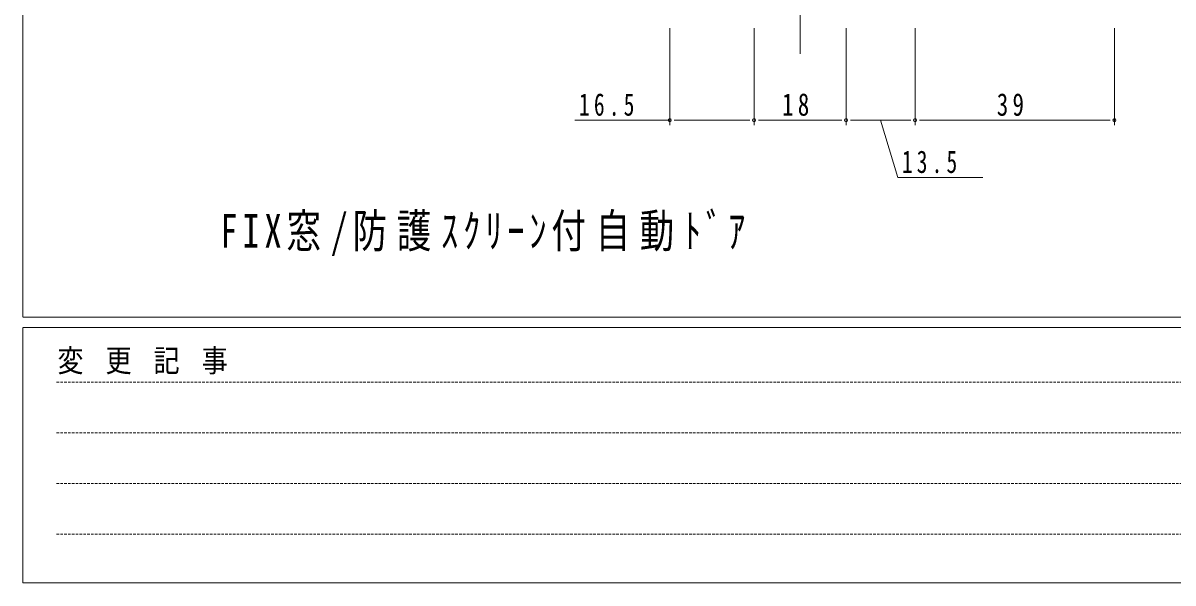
# Model space of a CAD drawing. Units: millimetres, scale not verified. Extents: x -567 to 567, y -403 to 403.
# Drawn here: x -562.7 to -337.8, y -403 to -293.5 of the extents above; entities that cross this region are included whole.
import ezdxf

# ---------------------------------------------------------------- set-up
doc = ezdxf.new("R2010")
doc.units = ezdxf.units.MM
doc.header["$LTSCALE"] = 2
doc.linetypes.add('USER1', pattern=[0.375, 0.25, -0.125])
doc.linetypes.add('USER2', pattern=[13, 10, -1, 1, -1])
for name, color, linetype, lineweight in [('0-1_USER1', 7, 'Continuous', 18), ('0-5_YSS_K', 4, 'Continuous', 18), ('0-7_YKK_D', 6, 'Continuous', 18)]:
    doc.layers.add(name, color=color, linetype=linetype, lineweight=lineweight)
doc.layers.add('0-2_YKK_ZWAK', color=7, linetype='Continuous')
doc.styles.add('ＭＳ ゴシック', font='')
doc.styles.get('ＭＳ ゴシック').set_extended_font_data('MS Gothic')

msp = doc.modelspace()

# ---------------------------------------------------------------- linework, layer by layer
at = {"layer": '0-1_USER1'}
for p, q in [((-562.726, -351), (-562.726, 399)), ((537.274, -351), (-562.726, -351)), ((-562.726, -403), (-562.726, -353)), ((483.274, -353), (-562.726, -353)), ((-562.726, -403), (483.274, -403))]:
    msp.add_line(p, q, dxfattribs=at)
at = {"layer": '0-1_USER1', "linetype": 'USER1'}
for p, q in [((-556.157, -363.732), (-201.596, -363.732)), ((-556.157, -373.63), (-201.596, -373.63)), ((-556.157, -383.528), (-201.596, -383.528)), ((-556.157, -393.426), (-201.596, -393.426))]:
    msp.add_line(p, q, dxfattribs=at)
at = {"layer": '0-5_YSS_K', "linetype": 'USER2'}
for p, q in [((-410.707, -281.979), (-410.707, -299.479)), ((-410.707, -285.07), (-410.707, -297.388))]:
    msp.add_line(p, q, dxfattribs=at)
at = {"layer": '0-7_YKK_D'}
for p, q in [((-436.209, -294.479), (-436.209, -313.479)), ((-419.709, -294.479), (-419.709, -313.479)), ((-419.709, -294.479), (-419.709, -313.479)), ((-401.709, -294.479), (-401.709, -313.479)), ((-401.709, -294.479), (-401.709, -313.479)), ((-388.209, -294.479), (-388.209, -313.479)), ((-388.208, -294.479), (-388.208, -313.479)), ((-349.207, -294.479), (-349.207, -313.479)), ((-436.209, -312.479), (-454.749, -312.479)), ((-435.359, -312.479), (-434.509, -312.479)), ((-421.409, -312.479), (-434.509, -312.479)), ((-420.559, -312.479), (-421.409, -312.479)), ((-418.859, -312.479), (-418.009, -312.479)), ((-418.009, -312.479), (-403.409, -312.479)), ((-402.559, -312.479), (-403.409, -312.479)), ((-400.859, -312.479), (-400.009, -312.479)), ((-400.009, -312.479), (-389.908, -312.479)), ((-394.958, -312.479), (-391.598, -323.679)), ((-389.058, -312.479), (-389.908, -312.479)), ((-387.359, -312.479), (-386.509, -312.479)), ((-386.509, -312.479), (-350.907, -312.479)), ((-350.057, -312.479), (-350.907, -312.479)), ((-391.598, -323.679), (-374.958, -323.679))]:
    msp.add_line(p, q, dxfattribs=at)
for centre in [(-436.209, -312.479), (-419.709, -312.479), (-419.709, -312.479), (-401.709, -312.479), (-401.709, -312.479), (-388.209, -312.479), (-388.208, -312.479), (-349.207, -312.479)]:
    msp.add_circle(centre, 0.3, dxfattribs=at)

# ---------------------------------------------------------------- texts
at = {"layer": '0-1_USER1', "insert": (-555.991, -362.209), "char_height": 4.399, "attachment_point": 7, "style": 'ＭＳ ゴシック'}
msp.add_mtext('\\T1.23;\\W0.85;変\\~更\\~記\\~事', dxfattribs=at)
at = {"layer": '0-2_YKK_ZWAK', "insert": (-528.421, -339.021), "char_height": 6.598, "attachment_point": 7, "style": 'ＭＳ ゴシック'}
msp.add_mtext('\\T1.28;\\W0.75;\\~FIX窓/防護ｽｸﾘｰﾝ付自動ﾄﾞｱ', dxfattribs=at)
at = {"layer": '0-7_YKK_D', "color": 7, "char_height": 4.399, "attachment_point": 7, "style": 'ＭＳ ゴシック'}
for s, insert in [('\\T1.39;\\W0.7;16.5', (-453.949, -311.679)), ('\\T1.37;\\W0.75;18', (-414.229, -311.679)), ('\\T1.37;\\W0.75;39', (-372.228, -311.679)), ('\\T1.39;\\W0.7;13.5', (-390.798, -322.879))]:
    msp.add_mtext(s, dxfattribs=dict(at, insert=insert))

doc.saveas('drawing.dxf')
